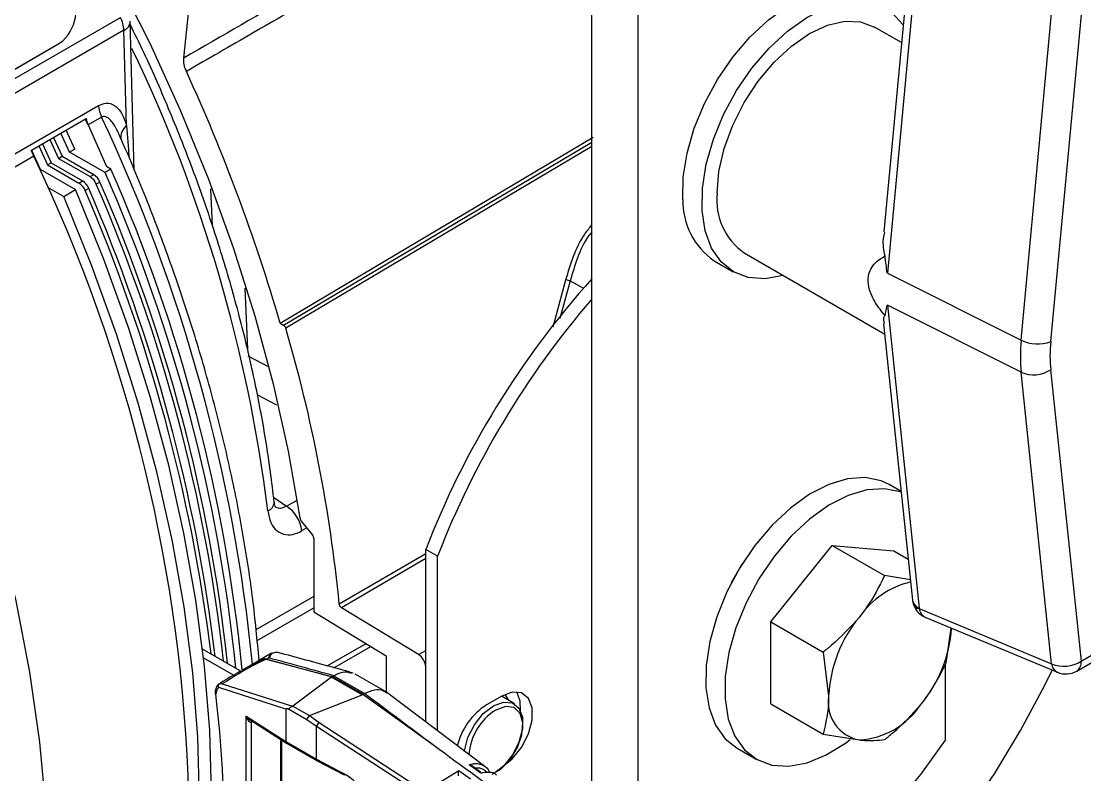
# Model space of a CAD drawing. Extents: x 17.1 to 113.1, y 3.8 to 84.5.
# Drawn here: x 82.935 to 85.992, y 64.994 to 67.161 of the extents above; entities that cross this region are included whole.
import ezdxf

# ---------------------------------------------------------------- set-up
doc = ezdxf.new("R2010")
doc.units = 0
doc.header["$MEASUREMENT"] = 0
doc.layers.add('OBJECT', color=7, linetype='CONTINUOUS')

msp = doc.modelspace()

# ---------------------------------------------------------------- linework, layer by layer
at = {"layer": 'OBJECT'}
for p, q in [((84.5751, 64.7817), (84.5751, 71.9859)), ((84.708, 64.6662), (84.708, 71.9091)), ((85.4971, 67.4369), (85.4148, 66.5552)), ((85.516, 67.4131), (85.4248, 66.4365)), ((82.5462, 66.7832), (83.22, 67.1722)), ((83.4022, 67.0552), (83.4158, 67.1843)), ((85.8093, 66.2437), (85.897, 67.1833)), ((85.982, 67.1791), (85.8942, 66.2395)), ((83.2301, 67.1349), (82.5563, 66.7459)), ((83.238, 66.8608), (83.2301, 67.1349)), ((83.2601, 66.7319), (83.2477, 67.1608)), ((85.4655, 67.0994), (85.3882, 67.1441)), ((82.4018, 66.7263), (83.0272, 67.0873)), ((82.4198, 66.7367), (83.0452, 67.0977)), ((83.0272, 67.0873), (83.0452, 67.0977)), ((82.5589, 66.5731), (83.1575, 66.9187)), ((82.9643, 66.7902), (83.1215, 66.881)), ((83.1192, 66.8797), (83.127, 66.8629)), ((83.127, 66.8629), (83.1192, 66.8797)), ((83.1658, 66.8853), (83.127, 66.8629)), ((83.127, 66.8629), (83.1803, 66.7428)), ((83.238, 66.8608), (83.2437, 66.7907)), ((83.0737, 66.7847), (83.0491, 66.8392)), ((83.0887, 66.7934), (83.0641, 66.8479)), ((83.2274, 66.8102), (83.2173, 66.8327)), ((82.9856, 66.8026), (83.0102, 66.748)), ((82.9962, 66.8086), (83.0208, 66.7541)), ((83.0174, 66.8209), (83.042, 66.7664)), ((83.0279, 66.827), (83.0525, 66.7725)), ((83.6794, 66.2927), (84.5788, 66.8272)), ((83.6891, 66.2867), (84.5751, 66.8131)), ((84.5751, 66.8006), (83.6954, 66.2779)), ((82.9711, 66.7729), (82.5671, 66.5397)), ((82.9711, 66.7729), (82.9631, 66.7901)), ((82.9644, 66.7903), (82.989, 66.7358)), ((83.042, 66.7664), (83.0525, 66.7725)), ((83.042, 66.7664), (83.1327, 66.714)), ((83.0525, 66.7725), (83.1433, 66.7201)), ((83.0887, 66.7934), (83.0737, 66.7847)), ((83.176, 66.7257), (83.0737, 66.7847)), ((83.2437, 66.7907), (83.2443, 66.7704)), ((82.9881, 66.7353), (82.989, 66.7358)), ((82.989, 66.7358), (83.0913, 66.6768)), ((83.0102, 66.748), (83.0208, 66.7541)), ((83.0102, 66.748), (83.101, 66.6956)), ((83.0208, 66.7541), (83.1115, 66.7017)), ((83.193, 66.7355), (83.1803, 66.7428)), ((83.1327, 66.714), (83.1433, 66.7201)), ((83.193, 66.7355), (83.176, 66.7257)), ((83.0108, 66.684), (83.0573, 66.6572)), ((83.0573, 66.6572), (83.0913, 66.6768)), ((83.101, 66.6956), (83.1115, 66.7017)), ((83.1293, 66.6803), (83.1188, 66.6742)), ((83.1611, 66.6986), (83.1505, 66.6925)), ((83.4848, 66.5722), (83.4802, 66.6794)), ((85.0132, 66.4945), (85.4171, 66.2614)), ((84.9268, 66.4722), (84.9819, 66.4404)), ((85.4248, 66.4365), (85.8093, 66.2437)), ((84.4637, 66.2819), (84.5008, 66.4177)), ((84.5133, 66.4146), (84.4836, 66.3063)), ((84.5133, 66.4146), (84.551, 66.393)), ((83.5782, 66.3937), (83.5854, 66.2176)), ((85.8093, 66.1515), (85.4248, 66.3443)), ((85.4248, 66.3443), (85.516, 65.473)), ((83.6794, 66.2927), (83.6891, 66.2867)), ((85.414, 66.2908), (85.4971, 65.4961)), ((83.5862, 66.1988), (83.6465, 66.1674)), ((85.8942, 66.1588), (85.982, 65.3205)), ((85.897, 65.3132), (85.8093, 66.1515)), ((83.6702, 66.0567), (83.6134, 66.0862)), ((85.4644, 65.8086), (85.4302, 65.8283)), ((83.6605, 65.7918), (83.6975, 65.7664)), ((83.6975, 65.7664), (83.728, 65.784)), ((83.7411, 65.7218), (83.7728, 65.6824)), ((83.7557, 65.7036), (83.7411, 65.6951)), ((83.7763, 65.6733), (83.7763, 65.4625)), ((84.1317, 65.6225), (84.0978, 65.6421)), ((84.0978, 65.1459), (84.0978, 65.6421)), ((85.0898, 65.4334), (85.2666, 65.6533)), ((85.2666, 65.6533), (85.417, 65.5665)), ((85.2666, 65.6533), (85.4434, 65.6375)), ((85.4434, 65.6375), (85.4848, 65.6136)), ((83.8491, 65.4851), (84.0978, 65.6305)), ((84.0978, 65.6154), (83.856, 65.474)), ((84.1317, 65.1203), (84.1317, 65.6225)), ((85.4911, 65.5541), (85.417, 65.5665)), ((83.7763, 65.5068), (83.6097, 65.4106)), ((83.6129, 65.3798), (83.7763, 65.4741)), ((83.7763, 65.4625), (83.9842, 65.3362)), ((84.0771, 65.3396), (83.856, 65.474)), ((85.5162, 65.4717), (85.897, 65.3132)), ((85.0898, 65.1977), (85.0898, 65.4334)), ((85.0898, 65.4334), (85.2402, 65.3466)), ((85.535, 65.446), (85.9137, 65.2884)), ((85.982, 65.3205), (86.1872, 65.439)), ((85.5938, 65.315), (85.6084, 65.4155)), ((85.969, 65.2919), (86.1742, 65.4104)), ((83.8144, 65.307), (83.9262, 65.3715)), ((83.834, 65.3016), (83.9402, 65.3629)), ((83.5644, 65.2931), (83.4565, 65.3554)), ((83.6545, 65.3432), (83.6215, 65.3242)), ((83.647, 65.3296), (83.641, 65.3262)), ((83.9842, 65.3362), (83.9842, 65.2294)), ((84.0771, 65.3396), (84.0978, 65.3515)), ((85.2402, 65.3466), (85.256, 65.2196)), ((83.5451, 65.2798), (83.4595, 65.3292)), ((83.6215, 65.3242), (83.5681, 65.2933)), ((83.8277, 65.2752), (83.6399, 65.3255)), ((83.641, 65.3262), (83.8288, 65.2759)), ((84.0978, 65.1459), (84.0978, 65.3032)), ((85.5919, 65.0929), (85.5919, 65.3117)), ((83.8272, 65.2748), (83.7158, 65.1915)), ((83.9153, 65.224), (83.8272, 65.2748)), ((83.8288, 65.2759), (83.8277, 65.2752)), ((83.833, 65.2783), (83.8293, 65.2762)), ((83.8293, 65.2762), (83.9177, 65.2252)), ((83.9214, 65.2273), (83.833, 65.2783)), ((83.9817, 65.2331), (83.8947, 65.2833)), ((83.503, 65.2539), (83.5013, 65.2534)), ((83.6956, 65.1828), (83.5029, 65.2445)), ((83.5126, 65.2556), (83.7147, 65.1909)), ((83.7637, 65.1639), (83.9153, 65.224)), ((84.1207, 65.0778), (83.9167, 65.2245)), ((83.9177, 65.2252), (83.9214, 65.2273)), ((84.2677, 65.0177), (83.9857, 65.2304)), ((84.3163, 65.2201), (84.2724, 65.1947)), ((84.3179, 65.219), (84.3162, 65.22)), ((84.3531, 65.1977), (84.3179, 65.219)), ((83.6956, 65.1828), (83.6956, 65.0893)), ((83.7563, 65.152), (83.7015, 65.1837)), ((83.7158, 65.1915), (83.7637, 65.1639)), ((85.0898, 65.1977), (85.2402, 65.1109)), ((83.5818, 65.1619), (83.6956, 65.0893)), ((83.5818, 64.3621), (83.5818, 65.1619)), ((83.593, 65.1515), (83.6976, 65.0847)), ((83.6002, 65.1468), (83.5956, 65.145)), ((83.784, 65.1321), (83.7563, 65.152)), ((83.7635, 65.1638), (83.7914, 65.1437)), ((83.5956, 65.145), (83.5956, 64.3778)), ((84.0884, 64.934), (83.784, 65.1322)), ((83.784, 65.0382), (83.784, 65.1321)), ((83.7914, 65.1437), (84.0955, 64.9457)), ((83.6808, 64.4346), (83.6808, 65.0955)), ((83.6844, 64.439), (83.6844, 65.0932)), ((83.6956, 65.0893), (83.6956, 65.0892)), ((83.6956, 65.0892), (83.784, 65.0382)), ((85.2402, 65.1109), (85.3444, 65.0939)), ((83.6978, 65.0846), (83.786, 65.0337)), ((84.9927, 65.0706), (85.0479, 65.0387)), ((83.784, 65.0382), (83.8593, 64.9987)), ((83.784, 65.0382), (83.784, 65.0382)), ((83.7861, 65.0336), (83.8614, 64.9942)), ((84.0955, 64.9457), (84.1925, 65.0065)), ((84.1925, 65.0065), (84.2265, 64.982)), ((84.2563, 65.0002), (84.2302, 65.0192))]:
    msp.add_line(p, q, dxfattribs=at)
at = {"layer": 'OBJECT', "flags": 128}
for points in [[(81.9086, 68.8982), (82.0573, 68.7738), (82.2036, 68.6396), (82.3466, 68.4961), (82.4859, 68.3439), (82.6207, 68.1838), (82.7505, 68.0164), (82.8746, 67.8425), (82.9926, 67.6629), (83.104, 67.4783), (83.2082, 67.2896), (83.3047, 67.0976), (83.3932, 66.9031), (83.4733, 66.7071), (83.5445, 66.5103), (83.6067, 66.3136), (83.6594, 66.1179), (83.7026, 65.9242), (83.7359, 65.7331)], [(84.8369, 66.6482), (84.838, 66.7129), (84.8491, 66.782), (84.8696, 66.8534), (84.899, 66.9247), (84.9363, 66.9936), (84.9804, 67.0579), (85.0298, 67.1156), (85.0829, 67.1648), (85.138, 67.2039), (85.1933, 67.2317), (85.2471, 67.2472), (85.2976, 67.25), (85.3433, 67.24), (85.3643, 67.23)], [(84.8921, 66.6164), (84.8932, 66.6811), (84.9042, 66.7502), (84.9248, 66.8215), (84.9542, 66.8928), (84.9915, 66.9617), (85.0356, 67.0261), (85.0849, 67.0838), (85.138, 67.1329), (85.1931, 67.1721), (85.2484, 67.1998), (85.3023, 67.2154), (85.3528, 67.2182), (85.3985, 67.2082), (85.4378, 67.1857), (85.4694, 67.1514), (85.4703, 67.1501)], [(84.9355, 66.6662), (84.9406, 66.7289), (84.9557, 66.7951), (84.9802, 66.8621), (85.0132, 66.9276), (85.0534, 66.9889), (85.0992, 67.0436), (85.149, 67.0898), (85.2007, 67.1255), (85.2524, 67.1495), (85.3022, 67.1608), (85.348, 67.1589), (85.3882, 67.1441)], [(83.0913, 63.6556), (83.1714, 63.7609), (83.2429, 63.8769), (83.3055, 64.003), (83.3589, 64.1388), (83.4029, 64.2836), (83.4373, 64.4368), (83.4619, 64.5979), (83.4768, 64.7661), (83.4817, 64.9407), (83.4768, 65.1211), (83.4619, 65.3065), (83.4373, 65.496), (83.4029, 65.689), (83.3589, 65.8846), (83.3055, 66.082), (83.2429, 66.2804), (83.1714, 66.4789), (83.0913, 66.6768)], [(83.0573, 63.636), (83.1374, 63.7413), (83.2089, 63.8573), (83.2715, 63.9834), (83.3249, 64.1192), (83.3689, 64.264), (83.4033, 64.4172), (83.428, 64.5783), (83.4428, 64.7465), (83.4478, 64.9212), (83.4428, 65.1015), (83.428, 65.2869), (83.4033, 65.4764), (83.3689, 65.6694), (83.3249, 65.865), (83.2715, 66.0624), (83.2089, 66.2608), (83.1374, 66.4593), (83.0573, 66.6572)], [(85.1259, 66.4295), (85.1257, 66.4294), (85.0733, 66.4202), (85.025, 66.4238), (84.9824, 66.4402), (84.9468, 66.4687), (84.9193, 66.5084), (84.9009, 66.5582), (84.8921, 66.6164)], [(83.0129, 64.6987), (83.0063, 64.8903), (82.9887, 65.0873), (82.96, 65.2889), (82.9204, 65.4941), (82.8701, 65.7018), (82.8093, 65.9113), (82.7383, 66.1214), (82.6574, 66.3312), (82.5671, 66.5397)], [(85.4302, 65.8283), (85.4073, 65.8391), (85.3614, 65.8485), (85.3106, 65.8451), (85.2567, 65.829), (85.2013, 65.8006), (85.1463, 65.761), (85.0933, 65.7114)], [(85.4647, 65.8064), (85.4624, 65.8072), (85.4165, 65.8166), (85.3658, 65.8132), (85.3119, 65.7971), (85.2565, 65.7688), (85.2014, 65.7292), (85.1485, 65.6796)], [(85.0933, 65.7114), (85.0442, 65.6534), (85.0004, 65.5888), (84.9634, 65.5197), (84.9344, 65.4484), (84.9143, 65.3771), (84.9037, 65.3081), (84.903, 65.2437), (84.9123, 65.1859), (84.9311, 65.1365), (84.959, 65.0972), (84.9927, 65.0706)], [(85.1485, 65.6796), (85.0993, 65.6215), (85.0556, 65.5569), (85.0186, 65.4879), (84.9895, 65.4165), (84.9694, 65.3452), (84.9589, 65.2763), (84.9582, 65.2119), (84.9674, 65.154), (84.9863, 65.1047), (85.0142, 65.0654), (85.0501, 65.0374), (85.0931, 65.0217), (85.1416, 65.0187), (85.1941, 65.0285), (85.249, 65.0508), (85.3044, 65.0849), (85.3182, 65.0951)], [(85.0109, 65.6057), (85.0057, 65.5978), (84.9762, 65.5456)], [(84.7447, 64.1927), (84.7656, 64.1977), (84.8659, 64.2292), (84.9679, 64.2731), (85.0707, 64.3289), (85.1733, 64.3961), (85.2748, 64.4741), (85.3742, 64.5621), (85.4705, 64.6594), (85.5629, 64.7649), (85.6505, 64.8778), (85.7324, 64.9969), (85.8079, 65.1211), (85.8763, 65.2493), (85.8984, 65.2947)], [(84.3216, 65.0192), (84.3465, 65.0395), (84.3731, 65.0726), (84.3928, 65.1111), (84.4033, 65.1505), (84.4033, 65.186), (84.3928, 65.2132), (84.3731, 65.229), (84.3465, 65.2314), (84.3163, 65.2201)], [(84.3249, 65.2245), (84.3272, 65.2219), (84.3356, 65.2083)], [(84.3703, 65.1779), (84.3694, 65.2056), (84.3594, 65.232)], [(84.2085, 65.0608), (84.2088, 65.063), (84.2189, 65.1008), (84.2378, 65.1378), (84.2633, 65.1695), (84.2923, 65.1922), (84.3214, 65.203), (84.3469, 65.2007), (84.3658, 65.1856), (84.3759, 65.1595), (84.3759, 65.1255), (84.3658, 65.0877), (84.3469, 65.0507), (84.3214, 65.0189), (84.2923, 64.9963), (84.2923, 64.9963)], [(84.2889, 64.9952), (84.3136, 65.0102), (84.3402, 65.0375), (84.3613, 65.0719), (84.3741, 65.1088), (84.3767, 65.1432), (84.3689, 65.1704), (84.3517, 65.1868), (84.3274, 65.1902), (84.2993, 65.18), (84.2993, 65.18)], [(84.724, 64.5775), (84.7789, 64.5659), (84.8554, 64.5628), (84.9363, 64.5735), (85.0205, 64.5977), (85.1066, 64.6351), (85.1933, 64.6852), (85.2794, 64.7472), (85.3636, 64.8201), (85.4445, 64.9029), (85.521, 64.9943), (85.5919, 65.0929)]]:
    msp.add_lwpolyline(points, dxfattribs=at)
at = {"layer": 'OBJECT'}
for centre, radius, start, end in [((82.9769, 67.1906), 0.1153, 306.3514, 35.185), ((83.1428, 67.1312), 0.0874, 2.3954, 27.9366), ((83.218, 67.1627), 0.0304, 293.5889, 356.2903), ((79.3965, 65.2276), 4.2798, 7.0501, 25.6864), ((78.556, 64.7978), 5.337, 16.2665, 24.5682), ((83.2426, 66.9219), 0.0851, 182.1754, 205.4882), ((78.8367, 64.8456), 4.7856, 5.5871, 25.2282), ((83.2633, 66.8275), 0.0419, 127.1854, 190.892), ((78.8534, 64.8014), 4.5653, 1.6388, 25.585), ((83.1082, 66.6755), 0.0456, 21.9154, 57.4729), ((83.1187, 66.6816), 0.0456, 21.9154, 57.4729), ((78.8414, 64.8197), 4.7351, 5.8245, 23.7352), ((78.8664, 64.8322), 4.7267, 5.6146, 23.7444), ((83.0765, 66.6572), 0.0456, 21.9154, 57.4729), ((83.087, 66.6633), 0.0456, 21.9154, 57.4729), ((78.6789, 64.7568), 4.8482, 6.8435, 23.3738), ((78.799, 64.7966), 4.7466, 6.3392, 23.5421), ((78.8162, 64.8049), 4.7396, 6.1647, 23.5495), ((78.6619, 64.7485), 4.8551, 7.0155, 23.3685), ((85.0451, 66.6436), 0.2082, 178.7345, 235.3791), ((85.1198, 66.6462), 0.1853, 173.7884, 234.8994), ((86.4679, 64.7232), 2.542, 138.127, 158.8102), ((84.5947, 66.7684), 0.363, 255.0127, 257.0398), ((86.5019, 64.7036), 2.542, 139.2863, 158.8102), ((79.538, 65.0608), 4.332, 5.6217, 16.3179), ((85.8567, 66.3407), 0.1079, 243.9607, 290.3634), ((85.8451, 66.2328), 0.0888, 246.2469, 303.6028), ((83.6343, 65.779), 0.0279, 290.3603, 357.6732), ((83.6453, 65.6854), 0.0964, 5.8092, 57.1931), ((85.5505, 65.3041), 0.2511, 103.5523, 145.1781), ((85.5273, 65.5015), 0.0307, 190.0102, 248.31), ((85.5198, 65.4936), 0.0222, 200.8434, 260.6484), ((85.6393, 65.202), 0.3837, 140.2279, 177.3607), ((85.2226, 65.4435), 0.3878, 320.3365, 355.7961), ((84.0515, 65.301), 0.0463, 2.6744, 56.4596), ((83.6328, 65.3032), 0.0238, 76.5072, 118.3677), ((83.6589, 65.3251), 0.0206, 176.4176, 179.0127), ((83.6531, 65.3053), 0.0241, 120.0385, 123.1356), ((85.9328, 65.3945), 0.0888, 246.2474, 303.6026), ((85.9269, 65.3152), 0.0299, 183.867, 243.9018), ((85.9519, 65.3169), 0.0303, 304.4067, 6.9048), ((85.9378, 65.3461), 0.0625, 247.401, 299.9973), ((83.5022, 65.229), 0.01, 177.3901, 180), ((83.497, 65.2294), 0.00485, 179.4734, 241.6302), ((83.5022, 65.229), 0.01, 180, 186.4656), ((83.4958, 65.2287), 0.00372, 192.6177, 252.2065), ((85.3645, 65.202), 0.1099, 170.7481, 259.4533), ((84.3795, 65.03), 0.1965, 123.0074, 166.2639), ((84.3878, 65.0389), 0.1665, 122.0962, 175.8143), ((85.3308, 65.3216), 0.2282, 273.4294, 326.5653), ((83.6014, 65.1449), 0.00619, 138.0811, 179.7271), ((83.6024, 65.1448), 0.00674, 142.7614, 178.146), ((83.8639, 64.9981), 0.00467, 171.7443, 236.497), ((83.863, 64.9981), 0.00424, 246.7359, 303.6449)]:
    msp.add_arc(centre, radius, start, end, dxfattribs=at)
for centre, major_axis, ratio, start_param, end_param in [((83.1755, 66.8793), (-0.0367, 0.0501), 0.810256, 1.005073, 1.319433), ((82.9939, 66.7744), (-0.0287, 0.055), 0.340719, 1.108149, 1.422508), ((86.1582, 66.4026), (0.2476, 0.4349), 0.57231, 2.240471, 2.466809), ((86.2024, 66.3771), (0.2198, 0.3789), 0.577378, 2.245415, 2.471753), ((83.7692, 65.6773), (-0.005, 0.00866), 0.577456, 3.927011, 4.973992), ((85.5217, 65.4701), (-0.00472, 0.00591), 0.543451, 0.703038, 0.909161), ((85.5628, 65.5021), (0.0308, 0.0546), 0.662604, 2.47625, 3.220919), ((82.1168, 64.5014), (5.759, -1.2811), 0.198331, 1.31253, 1.346221), ((83.2427, 65.0662), (0.3977, 0.259), 0.033271, 0.082533, 0.803198), ((83.2493, 65.04), (0.3934, 0.2851), 0.067897, 0.107732, 0.577362), ((83.2493, 65.04), (0.3934, 0.2851), 0.067897, 0.055068, 0.107732), ((83.2427, 65.0662), (0.3977, 0.259), 0.033271, 0.029869, 0.082533), ((83.5124, 65.3612), (0.3234, -0.0744), 0.221608, 6.097685, 6.104202), ((83.5127, 65.361), (0.3275, -0.0723), 0.201878, 6.059394, 6.065905), ((83.5163, 65.3631), (0.3275, -0.0723), 0.201878, 6.065905, 6.070109), ((83.5281, 65.2014), (-0.0231, 0.0444), 0.54529, 0.093947, 0.755779), ((81.2608, 66.2556), (-1.5577, 2.9995), 0.54529, 3.803221, 4.099553), ((84.6093, 64.728), (0.6996, -0.4919), 0.108829, 3.057234, 3.070323), ((84.6088, 64.7282), (0.6943, -0.494), 0.104684, 3.093765, 3.106856), ((84.6125, 64.7304), (0.6943, -0.494), 0.104684, 3.090425, 3.093765), ((79.6168, 66.4258), (13.5348, -9.6488), 0.094709, 1.299778, 1.31529), ((83.8261, 65.1472), (0.1305, -0.0357), 0.06024, 2.857382, 3.158052), ((83.6896, 65.1987), (0.0269, -0.0062), 0.221608, 5.957084, 6.097685), ((83.5892, 65.1657), (-0.0061, 0.0208), 0.380972, 1.644662, 3.12832), ((83.5892, 65.1657), (-0.0139, 0.0162), 0.382704, 1.480977, 2.240346), ((83.7634, 65.1561), (0.00543, 0.00841), 0.541118, 0.864711, 2.383148), ((83.8215, 65.1226), (0.0583, -0.041), 0.108829, 3.070323, 3.096503), ((83.5892, 65.1493), (0.00998, -0.0013), 0.470077, 5.417555, 5.471635), ((83.7909, 65.1363), (0.00565, 0.00825), 0.488283, 0.880431, 2.392513), ((83.925, 65.0399), (0.1409, -0.0924), 0.040839, 3.162007, 3.168361), ((83.7029, 65.0932), (0.00519, 0.00855), 0.594217, 2.369233, 3.154712), ((83.7909, 65.0424), (0.00482, 0.00876), 0.560658, 2.344748, 3.152958), ((83.8586, 64.8885), (-0.0726, 0.1139), 0.608944, 3.904062, 5.467262), ((83.8653, 64.8928), (-0.0676, 0.1053), 0.60375, 5.317985, 5.465646), ((84.192, 64.9991), (0.0004, 0.012), 0.026825, 3.925085, 5.373421)]:
    msp.add_ellipse(centre, major_axis=major_axis, ratio=ratio, start_param=start_param, end_param=end_param, dxfattribs=at)
for points, knots in [([(84.5751, 67.7322), (84.4049, 67.6339), (84.0183, 67.4108), (83.6233, 67.1828), (83.4022, 67.0552)], [0, 0, 0, 0, 0.440198, 1, 1, 1, 1]), ([(84.5751, 67.6906), (84.5703, 67.6878), (84.5054, 67.6503), (84.3734, 67.5738), (84.1788, 67.4611), (83.9816, 67.3471), (83.7885, 67.2355), (83.5997, 67.1264), (83.4731, 67.0533), (83.4099, 67.0168)], [0, 0, 0, 0, 0.012532, 0.169359, 0.343097, 0.516836, 0.677891, 0.838946, 1, 1, 1, 1]), ([(83.6622, 65.7779), (83.6587, 65.807), (83.6488, 65.8915), (83.6257, 66.0337), (83.59, 66.2048), (83.5458, 66.3776), (83.4933, 66.5513), (83.4329, 66.7253), (83.3643, 66.8987), (83.3026, 67.0414), (83.2613, 67.1252), (83.248, 67.1523)], [0, 0, 0, 0, 0.065888, 0.190892, 0.315866, 0.440801, 0.565697, 0.69056, 0.815394, 0.940206, 1, 1, 1, 1]), ([(83.4099, 67.0168), (83.4084, 67.0203), (83.4044, 67.0299), (83.4017, 67.0434), (83.4021, 67.052), (83.4022, 67.0552)], [0, 0, 0, 0, 0.263887, 0.723096, 1, 1, 1, 1]), ([(83.1575, 66.9187), (83.1645, 66.9216), (83.1783, 66.9276), (83.1994, 66.9232), (83.2226, 66.904), (83.2321, 66.8774), (83.238, 66.8608)], [0, 0, 0, 0, 0.163497, 0.32571, 0.581357, 1, 1, 1, 1]), ([(83.2173, 66.8327), (83.2161, 66.8357), (83.2107, 66.8493), (83.2008, 66.8662), (83.188, 66.8808), (83.179, 66.8864), (83.1716, 66.8877), (83.1677, 66.8861), (83.1658, 66.8853)], [0, 0, 0, 0, 0.108509, 0.498483, 0.697816, 0.839634, 0.923712, 1, 1, 1, 1]), ([(83.6188, 65.3221), (83.6134, 65.3809), (83.6024, 65.4985), (83.5747, 65.6792), (83.5391, 65.8622), (83.4947, 66.0473), (83.4421, 66.2336), (83.3814, 66.4205), (83.3123, 66.6072), (83.2601, 66.7371), (83.23, 66.8044), (83.2274, 66.8102)], [0, 0, 0, 0, 0.123671, 0.247314, 0.370924, 0.494502, 0.618049, 0.741567, 0.86506, 0.988532, 1, 1, 1, 1]), ([(84.5008, 66.4177), (84.5076, 66.4405), (84.5211, 66.4862), (84.5471, 66.54), (84.5679, 66.566), (84.5751, 66.575)], [0, 0, 0, 0, 0.394095, 0.789354, 1, 1, 1, 1]), ([(84.5751, 66.5552), (84.5714, 66.5505), (84.5547, 66.5291), (84.5326, 66.4812), (84.5197, 66.4368), (84.5133, 66.4146)], [0, 0, 0, 0, 0.124966, 0.563025, 1, 1, 1, 1]), ([(85.4182, 66.4853), (85.415, 66.5022), (85.4105, 66.5256), (85.4159, 66.5484), (85.4174, 66.5547)], [0, 0, 0, 0, 0.724619, 1, 1, 1, 1]), ([(85.4182, 66.3142), (85.4085, 66.3263), (85.3937, 66.345), (85.3773, 66.3758), (85.3681, 66.4052), (85.3699, 66.4328), (85.3833, 66.4622), (85.4021, 66.477), (85.4174, 66.4849), (85.4182, 66.4853)], [0, 0, 0, 0, 0.190457, 0.293194, 0.446602, 0.600717, 0.707922, 0.98553, 1, 1, 1, 1]), ([(85.4248, 66.4365), (85.4248, 66.4368), (85.422, 66.4528), (85.4201, 66.4692), (85.4182, 66.4853)], [0, 0, 0, 0, 0.017275, 1, 1, 1, 1]), ([(85.4182, 66.3142), (85.4201, 66.3239), (85.422, 66.3337), (85.4248, 66.3441), (85.4248, 66.3443)], [0, 0, 0, 0, 0.98272, 1, 1, 1, 1]), ([(85.4163, 66.2912), (85.4149, 66.298), (85.4131, 66.3064), (85.4174, 66.313), (85.4182, 66.3142)], [0, 0, 0, 0, 0.806165, 1, 1, 1, 1]), ([(83.6891, 66.2867), (83.6895, 66.2864), (83.6903, 66.2859), (83.6914, 66.2849), (83.6925, 66.2837), (83.6935, 66.2823), (83.6943, 66.2809), (83.695, 66.2794), (83.6953, 66.2784), (83.6954, 66.2779)], [0, 0, 0, 0, 0.143858, 0.287687, 0.431529, 0.575361, 0.719222, 0.857739, 1, 1, 1, 1]), ([(83.6657, 65.7636), (83.6659, 65.7634), (83.6666, 65.7628), (83.6637, 65.767), (83.6628, 65.7751), (83.6624, 65.7784)], [0, 0, 0, 0, 0.1882596, 0.6593983, 1, 1, 1, 1]), ([(83.6975, 65.7664), (83.693, 65.764), (83.6839, 65.7592), (83.6725, 65.7593), (83.6671, 65.7635), (83.6653, 65.7649)], [0, 0, 0, 0, 0.399858, 0.800086, 1, 1, 1, 1]), ([(83.644, 65.7528), (83.6463, 65.741), (83.6509, 65.7172), (83.6694, 65.6933), (83.6942, 65.6822), (83.7195, 65.6843), (83.7352, 65.6922), (83.7411, 65.6951)], [0, 0, 0, 0, 0.221085, 0.442329, 0.659697, 0.872243, 1, 1, 1, 1]), ([(83.7359, 65.7331), (83.736, 65.7326), (83.7362, 65.7316), (83.7367, 65.73), (83.7372, 65.7284), (83.7379, 65.7268), (83.7387, 65.7253), (83.7397, 65.7236), (83.7406, 65.7225), (83.7411, 65.7218)], [0, 0, 0, 0, 0.134203, 0.268404, 0.402601, 0.536798, 0.671012, 0.805218, 1, 1, 1, 1]), ([(85.417, 65.5665), (85.4011, 65.5349), (85.3803, 65.4938), (85.3512, 65.4562), (85.3444, 65.4474)], [0, 0, 0, 0, 0.7681502, 1, 1, 1, 1]), ([(83.856, 65.474), (83.8552, 65.4745), (83.854, 65.4754), (83.8525, 65.477), (83.8516, 65.4784), (83.8507, 65.4798), (83.8501, 65.4813), (83.8494, 65.4831), (83.8492, 65.4844), (83.8491, 65.4851)], [0, 0, 0, 0, 0.235208, 0.351553, 0.4679, 0.584227, 0.700573, 0.816902, 1, 1, 1, 1]), ([(85.4971, 65.4961), (85.4972, 65.4952), (85.4976, 65.4917), (85.4985, 65.4883), (85.4991, 65.4857)], [0, 0, 0, 0, 0.267638, 1, 1, 1, 1]), ([(85.4991, 65.4857), (85.5018, 65.479), (85.5069, 65.4666), (85.5203, 65.4533), (85.5304, 65.4485), (85.5349, 65.4464)], [0, 0, 0, 0, 0.393455, 0.724982, 1, 1, 1, 1]), ([(85.3444, 65.4474), (85.3188, 65.4192), (85.2864, 65.3834), (85.2483, 65.353), (85.2402, 65.3466)], [0, 0, 0, 0, 0.788999, 1, 1, 1, 1]), ([(83.6728, 65.3454), (83.6677, 65.3456), (83.6581, 65.3459), (83.6508, 65.3363), (83.6473, 65.3302), (83.6471, 65.3297), (83.647, 65.3296)], [0, 0, 0, 0, 0.499005, 0.956954, 0.994823, 1, 1, 1, 1]), ([(83.647, 65.3296), (83.647, 65.3297), (83.6472, 65.3303), (83.6477, 65.3321), (83.6497, 65.3374), (83.6516, 65.3428), (83.6545, 65.3427), (83.6549, 65.3427)], [0, 0, 0, 0, 0.0085319, 0.0815291, 0.2622894, 0.8894376, 1, 1, 1, 1]), ([(83.8888, 65.2864), (83.8701, 65.2916), (83.7985, 65.3115), (83.7262, 65.3311), (83.6728, 65.3455)], [0, 0, 0, 0, 0.260615, 1, 1, 1, 1]), ([(85.5212, 65.1959), (85.5279, 65.2046), (85.5571, 65.2423), (85.5778, 65.2834), (85.5938, 65.315)], [0, 0, 0, 0, 0.231849, 1, 1, 1, 1]), ([(83.5659, 65.2919), (83.5626, 65.2901), (83.5401, 65.2774), (83.5189, 65.2644), (83.5007, 65.2533)], [0, 0, 0, 0, 0.145568, 1, 1, 1, 1]), ([(83.8334, 65.2785), (83.837, 65.2804), (83.8499, 65.2874), (83.8681, 65.292), (83.8796, 65.2877), (83.8833, 65.2863)], [0, 0, 0, 0, 0.207784, 0.748668, 1, 1, 1, 1]), ([(83.5013, 65.2533), (83.5009, 65.253), (83.4972, 65.2499), (83.4936, 65.2417), (83.4926, 65.2332), (83.4922, 65.2294)], [0, 0, 0, 0, 0.0687649, 0.5804653, 1, 1, 1, 1]), ([(83.5029, 65.2445), (83.5028, 65.2445), (83.5026, 65.2451), (83.5021, 65.2468), (83.5019, 65.2497), (83.5024, 65.2523), (83.5029, 65.2536), (83.503, 65.2539)], [0, 0, 0, 0, 0.01718, 0.202305, 0.556615, 0.898384, 1, 1, 1, 1]), ([(83.5126, 65.2556), (83.5126, 65.2556), (83.5092, 65.2554), (83.5061, 65.2546), (83.503, 65.2539)], [0, 0, 0, 0, 0.019978, 1, 1, 1, 1]), ([(83.9217, 65.2275), (83.9313, 65.2316), (83.9506, 65.2399), (83.9727, 65.2394), (83.9816, 65.2317), (83.9847, 65.2291)], [0, 0, 0, 0, 0.396087, 0.792172, 1, 1, 1, 1]), ([(85.256, 65.2196), (85.256, 65.2168), (85.2558, 65.1772), (85.2477, 65.1428), (85.2402, 65.1109)], [0, 0, 0, 0, 0.070214, 1, 1, 1, 1]), ([(83.7015, 65.1837), (83.7026, 65.1837), (83.7044, 65.1838), (83.7071, 65.1857), (83.7097, 65.188), (83.7122, 65.1899), (83.714, 65.1906), (83.7147, 65.1909)], [0, 0, 0, 0, 0.281499, 0.477143, 0.672465, 0.878458, 1, 1, 1, 1]), ([(85.417, 65.0951), (85.425, 65.1015), (85.4631, 65.1319), (85.4956, 65.1677), (85.5212, 65.1959)], [0, 0, 0, 0, 0.211001, 1, 1, 1, 1]), ([(85.3444, 65.0939), (85.3465, 65.0937), (85.3761, 65.0912), (85.3973, 65.0932), (85.417, 65.0951)], [0, 0, 0, 0, 0.0702143, 1, 1, 1, 1]), ([(84.6138, 64.7145), (84.6099, 64.7174), (84.5902, 64.7321), (84.5073, 64.7938), (84.3476, 64.9124), (84.2022, 65.0184), (84.1207, 65.0778)], [0, 0, 0, 0, 0.024148, 0.120739, 0.507103, 1, 1, 1, 1]), ([(84.2227, 65.0225), (84.2245, 65.0231), (84.2309, 65.0251), (84.2459, 65.0271), (84.2649, 65.0221), (84.2778, 65.0109), (84.281, 65.0011), (84.2814, 64.9999)], [0, 0, 0, 0, 0.0714199, 0.2475162, 0.5990887, 0.9509873, 1, 1, 1, 1]), ([(84.2567, 64.9979), (84.2521, 65.0012), (84.2407, 65.0095), (84.2293, 65.0177), (84.2227, 65.0225)], [0, 0, 0, 0, 0.412559, 1, 1, 1, 1]), ([(84.2227, 65.0225), (84.2227, 65.0225), (84.2241, 65.0222), (84.2269, 65.0215), (84.2291, 65.02), (84.2302, 65.0192)], [0, 0, 0, 0, 0.0151826, 0.4911943, 1, 1, 1, 1]), ([(84.2742, 65.0003), (84.2696, 65.0047), (84.2592, 65.0146), (84.2432, 65.013), (84.2344, 65.0121)], [0, 0, 0, 0, 0.4445613, 1, 1, 1, 1]), ([(84.3016, 64.9925), (84.3016, 64.9925), (84.2966, 64.9991), (84.2824, 65.0012), (84.2664, 65.0006), (84.2586, 64.9984), (84.2567, 64.9979)], [0, 0, 0, 0, 0.004059, 0.545301, 0.892432, 1, 1, 1, 1])]:
    msp.add_open_spline(points, degree=3, knots=knots, dxfattribs=at)

doc.saveas('drawing.dxf')
